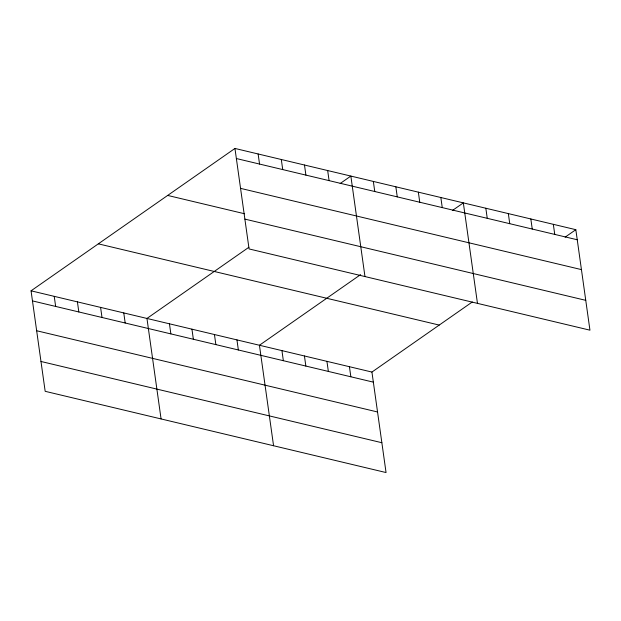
<?xml version="1.0" encoding="UTF-8"?>
<svg xmlns="http://www.w3.org/2000/svg" width="621" height="621" viewBox="0 0 621 621"><rect width="100%" height="100%" fill="white"/><g stroke="black" fill="none" stroke-linecap="round" stroke-linejoin="round"><path stroke-width="0.93" d="M472.302 301.977L371.932 372.064L386.052 472.55L45.17 391.315L31.05 290.822L234.948 148.45L575.83 229.685L589.95 330.178L249.068 248.936L234.948 148.45M248.897 247.259L146.952 318.449L161.072 418.934M340.145 183.544L350.849 176.069L364.969 276.555M360.599 274.614L259.438 345.253L273.566 445.746M452.631 210.348L463.336 202.881L477.464 303.366M565.126 237.16L575.83 229.685M236.368 158.534L577.243 239.768M240.56 188.365L581.435 269.607M167.662 195.429L244.62 213.771M244.876 219.104L585.758 300.339M98.335 243.843L439.218 325.078M31.05 290.822L371.932 372.064M32.471 300.906L373.345 382.148M36.662 330.745L377.537 411.979M40.978 361.476L381.861 442.719M553.327 224.321L554.747 234.404M530.831 218.965L532.251 229.048M508.335 213.601L509.748 223.684M485.832 208.237L487.252 218.32M440.84 197.517L442.253 207.6M418.344 192.153L419.757 202.236M395.841 186.789L397.261 196.873M373.345 181.433L374.758 191.516M327.671 170.542L329.083 180.626M349.429 366.7L350.849 376.784M304.484 165.023L305.905 175.106M326.933 361.337L328.354 371.42M281.305 159.496L282.726 169.58M304.437 355.98L305.85 366.064M258.126 153.969L259.547 164.053M281.934 350.617L283.355 360.7M236.943 339.897L238.355 349.98M214.447 334.533L215.86 344.616M191.943 329.169L193.364 339.252M169.448 323.805L170.86 333.888M123.773 312.922L125.186 323.005M100.586 307.395L102.007 317.478M77.408 301.876L78.828 311.959M54.229 296.349L55.649 306.432"/></g></svg>
